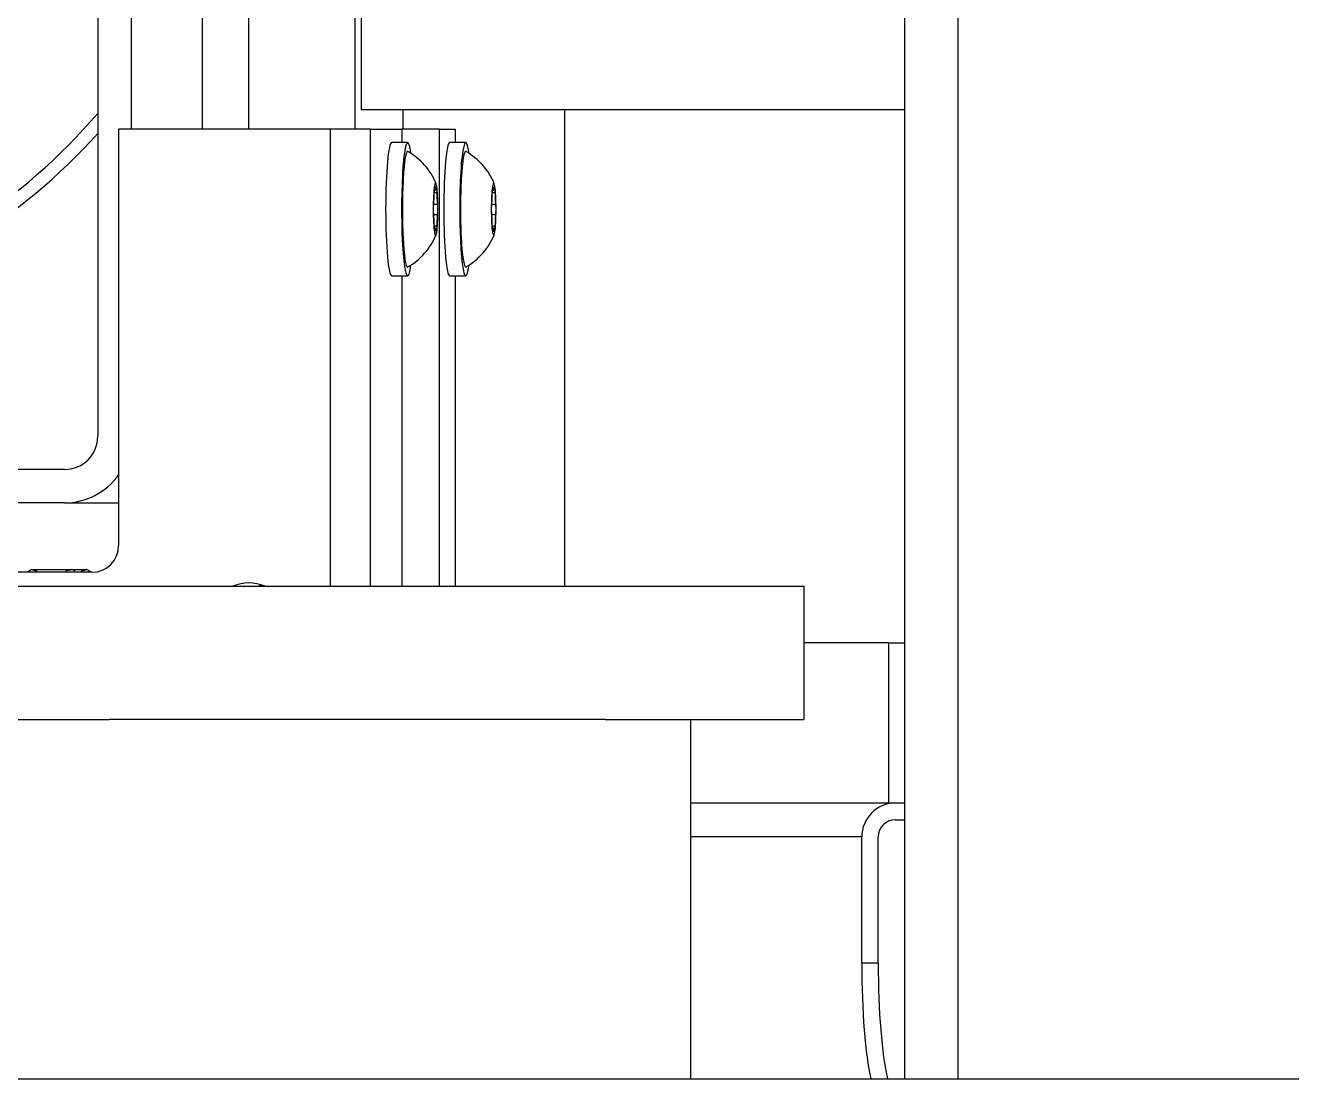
# Model space of a CAD drawing. Header units: millimetres. Extents: x -187347 to 135007, y -6415 to 292048.
# Drawn here: x -51178.1 to -51083.3, y 21502.3 to 21581.3 of the extents above; entities that cross this region are included whole.
import ezdxf

# ---------------------------------------------------------------- set-up
doc = ezdxf.new("R2010")
doc.units = ezdxf.units.MM
doc.header["$LTSCALE"] = 100
doc.layers.get('0').update_dxf_attribs({"lineweight": 18})
doc.layers.add('Layout CAT2', color=6, linetype='Continuous')

# ---------------------------------------------------------------- blocks, each defined once
blk = doc.blocks.new('643h346h634')
at = {"color": 0}
for p, q in [((17654.747, -876.401), (17654.747, -1676.401)), ((17650.782, -1676.398), (17650.782, -1420.782)), ((17590.323, -1459.487), (17590.323, -1628.252)), ((17592.813, -1459.487), (17592.813, -1605.252)), ((17601.605, -1575.251), (17601.605, -1605.25)), ((17609.572, -1575.251), (17609.572, -1605.25)), ((17598.16, -1605.252), (17598.16, -1593.252)), ((17610.038, -1592.814), (17610.042, -1603.814)), ((17650.783, -1603.814), (17610.042, -1603.814)), ((17613.197, -1605.25), (17613.197, -1603.813)), ((17625.282, -1603.814), (17625.282, -1639.485)), ((17591.879, -1605.253), (17591.879, -1636.453)), ((17607.763, -1605.253), (17591.879, -1605.253)), ((17607.763, -1639.486), (17607.763, -1605.253)), ((17610.751, -1605.253), (17607.763, -1605.253)), ((17607.763, -1639.486), (17607.763, -1605.253)), ((17610.751, -1605.253), (17613.108, -1605.253)), ((17610.751, -1639.486), (17610.751, -1605.253)), ((17615.917, -1605.253), (17613.108, -1605.253)), ((17613.108, -1605.253), (17613.108, -1606.253)), ((17615.917, -1639.485), (17615.917, -1605.253)), ((17615.917, -1605.253), (17617.096, -1605.253)), ((17617.096, -1605.253), (17617.096, -1606.253)), ((17613.532, -1606.252), (17612.337, -1606.252)), ((17617.883, -1606.252), (17616.688, -1606.252)), ((17615.526, -1609.613), (17615.578, -1609.613)), ((17619.877, -1609.613), (17619.929, -1609.613)), ((17615.517, -1609.83), (17615.624, -1609.83)), ((17615.518, -1609.998), (17615.73, -1609.998)), ((17619.867, -1609.83), (17619.974, -1609.83)), ((17619.868, -1609.998), (17620.08, -1609.998)), ((17615.472, -1610.868), (17615.775, -1610.868)), ((17619.823, -1610.868), (17620.126, -1610.868)), ((17615.472, -1611.637), (17615.775, -1611.637)), ((17619.823, -1611.637), (17620.126, -1611.637)), ((17615.624, -1612.674), (17615.517, -1612.674)), ((17615.518, -1612.507), (17615.73, -1612.507)), ((17615.526, -1612.892), (17615.578, -1612.892)), ((17619.974, -1612.674), (17619.867, -1612.674)), ((17619.868, -1612.507), (17620.08, -1612.507)), ((17619.877, -1612.892), (17619.929, -1612.892)), ((17612.337, -1616.252), (17613.532, -1616.252)), ((17613.108, -1616.253), (17613.108, -1639.485)), ((17613.532, -1615.586), (17613.553, -1615.58)), ((17616.688, -1616.252), (17617.883, -1616.252)), ((17617.096, -1616.253), (17617.096, -1639.486)), ((17617.883, -1615.586), (17617.903, -1615.58)), ((17587.833, -1630.752), (17547.955, -1630.752)), ((17587.833, -1633.252), (17547.955, -1633.252)), ((17587.833, -1633.252), (17591.879, -1633.252)), ((17589.887, -1638.453), (17547.955, -1638.453)), ((17585.381, -1638.253), (17589.481, -1638.253)), ((17298.843, -1639.486), (17643.216, -1639.486)), ((17643.216, -1639.486), (17643.216, -1649.486)), ((17649.577, -1643.752), (17643.216, -1643.752)), ((17649.577, -1643.752), (17650.782, -1643.752)), ((17649.577, -1655.752), (17649.577, -1643.752)), ((17558.326, -1649.486), (17591.164, -1649.486)), ((17628.329, -1649.486), (17591.166, -1649.486)), ((17628.329, -1649.486), (17643.216, -1649.486)), ((17634.747, -1676.401), (17634.747, -1649.486)), ((17649.577, -1655.752), (17634.748, -1655.752)), ((17650.782, -1655.752), (17649.577, -1655.752)), ((17650.048, -1657.002), (17650.782, -1657.002)), ((17647.542, -1658.282), (17634.748, -1658.282)), ((17647.542, -1667.752), (17647.542, -1658.282)), ((17648.78, -1667.752), (17648.78, -1658.282)), ((17648.78, -1667.752), (17647.542, -1667.752)), ((17229.747, -1676.401), (18129.747, -1676.401))]:
    blk.add_line(p, q, dxfattribs=at)
for centre, radius, start, end in [((17556.182, -1574.752), 45, 286.2675, 319.34813), ((17556.182, -1574.752), 46, 285.9075, 317.91375), ((17611.05, -1611.252), 4.999, 22.71462, 59.95972), ((17615.401, -1611.252), 4.999, 22.71462, 59.95972), ((17611.05, -1611.252), 4.999, 300.04028, 337.28538), ((17615.401, -1611.252), 4.999, 300.04028, 337.28538), ((17587.431, -1642.123), 4.38, 117.90555, 123.06448), ((17587.431, -1642.123), 4.38, 56.93552, 62.09445)]:
    blk.add_arc(centre, radius, start, end, dxfattribs=at)
for centre, major_axis, ratio, start_param, end_param in [((17612.337, -1611.252), (0, -5), 0.090637, 3.141593, 6.283185), ((17613.532, -1611.252), (0, -5), 0.090637, 2.563638, 6.283185), ((17616.688, -1611.252), (0, -5), 0.090637, 3.141593, 6.283185), ((17617.883, -1611.252), (0, -5), 0.090637, 2.563638, 6.283185), ((17613.532, -1611.252), (0, -4.333), 0.090637, 3.089266, 6.283185), ((17617.883, -1611.252), (0, -4.333), 0.090637, 3.089266, 6.283185), ((17615.624, -1611.252), (0, -1.975), 0.090637, 3.665191, 4.712389), ((17615.552, -1609.884), (0, -0.395), 0.090637, 3.665191, 5.004445), ((17615.624, -1611.252), (0, -1.975), 0.090637, 2.617994, 3.665191), ((17615.552, -1609.884), (0, -0.395), 0.090637, 2.325938, 3.665191), ((17615.624, -1609.141), (0, 0.69), 0.090637, 2.325938, 3.957248), ((17615.695, -1609.884), (0, -0.395), 0.090637, 2.617994, 3.957248), ((17615.695, -1609.884), (0, -0.395), 0.090637, 1.27874, 2.617994), ((17615.624, -1611.252), (0, -1.975), 0.090637, 1.570796, 2.617994), ((17619.974, -1611.252), (0, -1.975), 0.090637, 3.665191, 4.712389), ((17619.903, -1609.884), (0, -0.395), 0.090637, 3.665191, 5.004445), ((17619.974, -1611.252), (0, -1.975), 0.090637, 2.617994, 3.665191), ((17619.903, -1609.884), (0, -0.395), 0.090637, 2.325938, 3.665191), ((17619.974, -1609.141), (0, 0.69), 0.090637, 2.325938, 3.957248), ((17620.046, -1609.884), (0, -0.395), 0.090637, 2.617994, 3.957248), ((17620.046, -1609.884), (0, -0.395), 0.090637, 1.27874, 2.617994), ((17619.974, -1611.252), (0, -1.975), 0.090637, 1.570796, 2.617994), ((17615.458, -1610.197), (0, 0.69), 0.090637, 3.373135, 5.004445), ((17615.789, -1610.197), (0, 0.69), 0.090637, 1.27874, 2.91005), ((17619.808, -1610.197), (0, 0.69), 0.090637, 3.373135, 5.004445), ((17620.14, -1610.197), (0, 0.69), 0.090637, 1.27874, 2.91005), ((17615.48, -1611.252), (0, -0.395), 0.090637, 3.373135, 4.712389), ((17615.48, -1611.252), (0, -0.395), 0.090637, 4.712389, 6.051643), ((17615.624, -1611.252), (0, -1.975), 0.090637, 4.712389, 5.759587), ((17615.624, -1611.252), (0, -1.975), 0.090637, 0.523599, 1.570796), ((17615.767, -1611.252), (0, -0.395), 0.090637, 1.570796, 2.91005), ((17615.767, -1611.252), (0, -0.395), 0.090637, 0.231542, 1.570796), ((17619.831, -1611.252), (0, -0.395), 0.090637, 3.373135, 4.712389), ((17619.831, -1611.252), (0, -0.395), 0.090637, 4.712389, 6.051643), ((17619.974, -1611.252), (0, -1.975), 0.090637, 4.712389, 5.759587), ((17619.974, -1611.252), (0, -1.975), 0.090637, 0.523599, 1.570796), ((17620.117, -1611.252), (0, -0.395), 0.090637, 1.570796, 2.91005), ((17620.117, -1611.252), (0, -0.395), 0.090637, 0.231542, 1.570796), ((17615.458, -1612.308), (0, 0.69), 0.090637, 4.420333, 6.051643), ((17615.789, -1612.308), (0, 0.69), 0.090637, 0.231542, 1.862853), ((17619.808, -1612.308), (0, 0.69), 0.090637, 4.420333, 6.051643), ((17620.14, -1612.308), (0, 0.69), 0.090637, 0.231542, 1.862853), ((17615.552, -1612.621), (0, -0.395), 0.090637, 4.420333, 5.759587), ((17615.552, -1612.621), (0, -0.395), 0.090637, 5.759587, 7.09884), ((17615.624, -1611.252), (0, -1.975), 0.090637, 5.759587, 6.806784), ((17615.624, -1613.364), (0, 0.69), 0.090637, 5.46753, 7.09884), ((17615.695, -1612.621), (0, -0.395), 0.090637, 5.46753, 6.806784), ((17615.695, -1612.621), (0, -0.395), 0.090637, 0.523599, 1.862853), ((17619.903, -1612.621), (0, -0.395), 0.090637, 4.420333, 5.759587), ((17619.903, -1612.621), (0, -0.395), 0.090637, 5.759587, 7.09884), ((17619.974, -1611.252), (0, -1.975), 0.090637, 5.759587, 6.806784), ((17619.974, -1613.364), (0, 0.69), 0.090637, 5.46753, 7.09884), ((17620.046, -1612.621), (0, -0.395), 0.090637, 5.46753, 6.806784), ((17620.046, -1612.621), (0, -0.395), 0.090637, 0.523599, 1.862853), ((17613.532, -1611.252), (0, -5), 0.090637, 0, 0.577955), ((17617.883, -1611.252), (0, -5), 0.090637, 0, 0.577955), ((17587.833, -1628.252), (0, 2.5), 0.995884, 3.141593, 4.712389), ((17587.833, -1628.252), (0, 5), 0.995884, 3.141593, 4.089961), ((17589.887, -1636.453), (0, 2), 0.995884, 3.141593, 4.712389), ((17601.639, -1642.453), (0, -3.2), 0.995884, 2.757533, 3.525751), ((17603.578, -1642.453), (0, -3.2), 0.995884, 3.450778, 3.525666), ((17603.035, -1642.452), (0, 3), 0.995884, 0.08635, 0.148887), ((17650.048, -1658.282), (0, -2.53), 0.990284, 3.141593, 4.712389), ((17650.048, -1658.282), (0, -1.28), 0.990284, 3.141593, 4.712389), ((17648.933, -1667.752), (0, 10), 0.139061, 1.570796, 2.61567), ((17650.171, -1667.752), (0, 10), 0.139061, 1.570796, 2.61567)]:
    blk.add_ellipse(centre, major_axis=major_axis, ratio=ratio, start_param=start_param, end_param=end_param, dxfattribs=at)
for points, knots in [([(17585.481, -1638.279), (17585.481, -1638.279), (17585.481, -1638.279), (17585.482, -1638.279), (17585.482, -1638.28), (17585.483, -1638.28), (17585.484, -1638.28), (17585.486, -1638.28), (17585.488, -1638.281), (17585.49, -1638.281), (17585.492, -1638.282), (17585.494, -1638.282), (17585.497, -1638.283), (17585.5, -1638.283), (17585.51, -1638.285), (17585.529, -1638.29), (17585.566, -1638.298), (17585.611, -1638.308), (17585.651, -1638.317), (17585.679, -1638.324), (17585.696, -1638.328), (17585.712, -1638.331), (17585.729, -1638.335), (17585.746, -1638.34), (17585.764, -1638.344), (17585.775, -1638.347), (17585.781, -1638.348)], [0, 0, 0, 0, 0.015213, 0.034762, 0.054283, 0.073784, 0.093272, 0.112754, 0.132238, 0.15173, 0.171239, 0.19077, 0.210333, 0.229933, 0.249579, 0.375809, 0.502378, 0.626369, 0.750207, 0.78645, 0.822394, 0.858108, 0.893658, 0.929112, 0.964538, 1, 1, 1, 1]), ([(17588.585, -1638.348), (17588.586, -1638.347), (17588.588, -1638.346), (17588.59, -1638.343), (17588.593, -1638.341), (17588.595, -1638.338), (17588.597, -1638.336), (17588.598, -1638.334), (17588.599, -1638.331), (17588.6, -1638.329), (17588.601, -1638.327), (17588.601, -1638.325), (17588.601, -1638.322), (17588.601, -1638.317), (17588.596, -1638.308), (17588.578, -1638.298), (17588.551, -1638.29), (17588.513, -1638.284), (17588.467, -1638.28), (17588.413, -1638.279), (17588.352, -1638.28), (17588.288, -1638.283), (17588.221, -1638.289), (17588.162, -1638.296), (17588.111, -1638.304), (17588.07, -1638.311), (17588.038, -1638.318), (17588.014, -1638.323), (17587.998, -1638.327), (17587.983, -1638.331), (17587.968, -1638.335), (17587.954, -1638.339), (17587.94, -1638.344), (17587.932, -1638.347), (17587.928, -1638.348)], [0, 0, 0, 0, 0.010206, 0.020402, 0.030593, 0.040786, 0.050987, 0.061203, 0.071439, 0.081702, 0.091999, 0.102335, 0.112718, 0.123154, 0.183616, 0.244105, 0.306993, 0.368867, 0.430783, 0.493746, 0.557704, 0.620781, 0.684036, 0.748569, 0.790416, 0.832049, 0.873848, 0.892148, 0.910297, 0.92833, 0.946282, 0.964188, 0.982083, 1, 1, 1, 1]), ([(17589.085, -1638.347), (17589.085, -1638.347), (17589.091, -1638.346), (17589.101, -1638.343), (17589.111, -1638.341), (17589.121, -1638.338), (17589.131, -1638.336), (17589.141, -1638.334), (17589.151, -1638.331), (17589.16, -1638.329), (17589.17, -1638.327), (17589.179, -1638.325), (17589.189, -1638.322), (17589.213, -1638.317), (17589.249, -1638.308), (17589.294, -1638.298), (17589.331, -1638.29), (17589.359, -1638.284), (17589.376, -1638.28), (17589.383, -1638.279), (17589.379, -1638.28), (17589.363, -1638.283), (17589.336, -1638.289), (17589.303, -1638.296), (17589.268, -1638.304), (17589.236, -1638.311), (17589.207, -1638.318), (17589.184, -1638.323), (17589.168, -1638.327), (17589.151, -1638.331), (17589.134, -1638.335), (17589.117, -1638.339), (17589.099, -1638.344), (17589.087, -1638.347), (17589.085, -1638.347)], [0, 0, 0, 0, 0.0102, 0.020389, 0.030574, 0.04076, 0.050955, 0.061165, 0.071395, 0.081653, 0.091944, 0.102276, 0.112654, 0.123085, 0.183548, 0.244036, 0.306961, 0.368865, 0.430807, 0.493792, 0.557747, 0.620822, 0.684073, 0.748602, 0.790441, 0.832067, 0.87386, 0.892158, 0.910305, 0.928336, 0.946287, 0.964191, 0.982084, 1, 1, 1, 1])]:
    blk.add_open_spline(points, degree=3, knots=knots, dxfattribs=at)

msp = doc.modelspace()

# ---------------------------------------------------------------- block references
at = {"layer": 'Layout CAT2'}
msp.add_blockref('643h346h634', (-68763.028, 23178.748, -3.449), dxfattribs=at)

doc.saveas('drawing.dxf')
